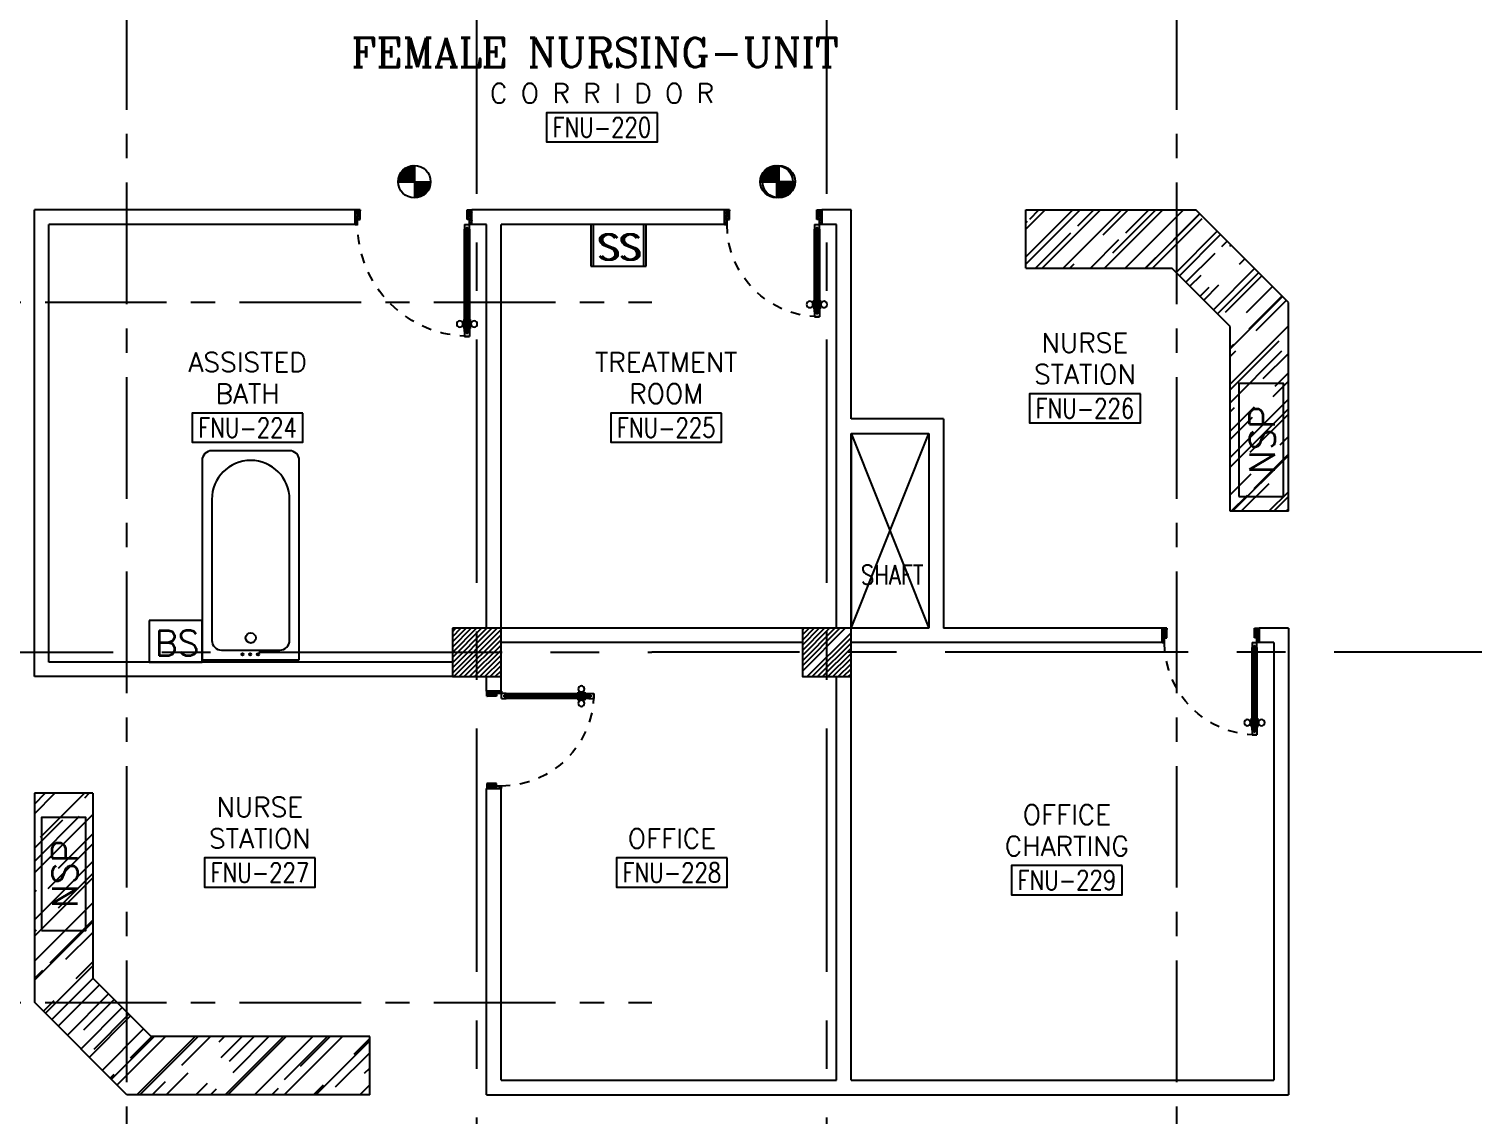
# Model space of a CAD drawing. Extents: x 88808.2 to 88899.2, y 39921.6 to 40001.1.
# Drawn here: x 88870.56 to 88885.42, y 39968.14 to 39979.31 of the extents above; entities that cross this region are included whole.
import ezdxf
from ezdxf.enums import TextEntityAlignment as Align

# ---------------------------------------------------------------- set-up
doc = ezdxf.new("R2010")
doc.units = 0
doc.header["$MEASUREMENT"] = 0
for name, pattern in [('CENTER', [2, 1.25, -0.25, 0.25, -0.25]), ('CENTERX2', [4, 2.5, -0.5, 0.5, -0.5]), ('HIDDEN', [0.375, 0.25, -0.125])]:
    doc.linetypes.add(name, pattern=pattern)
doc.layers.get('0').update_dxf_attribs({"color": 11, "linetype": 'CONTINUOUS'})
for name, color, linetype in [('AXES', 11, 'CENTERX2'), ('AXES1', 11, 'CENTER'), ('COL', 11, 'CONTINUOUS'), ('COUNTER', 11, 'CONTINUOUS'), ('DOOR', 11, 'CONTINUOUS'), ('E-SYSTEM', 4, 'CONTINUOUS'), ('FIX', 11, 'CONTINUOUS'), ('HAT', 11, 'CONTINUOUS'), ('RM-BOX', 11, 'CONTINUOUS'), ('RM-NAME', 11, 'CONTINUOUS'), ('RM-NO', 11, 'CONTINUOUS'), ('SHAFT', 11, 'CONTINUOUS'), ('WALL', 11, 'CONTINUOUS')]:
    doc.layers.add(name, color=color, linetype=linetype)
doc.styles.add('ROMANC', font='romanc', dxfattribs={"height": 0.1})
doc.styles.add('ROMANS', font='ROMANS.shx', dxfattribs={"width": 0.6})

# ---------------------------------------------------------------- blocks, each defined once
blk = doc.blocks.new('DOOR100')
at = {"layer": 'DOOR', "color": 0, "linetype": 'ByBlock'}
for p, q in [((-92, 1206), (-92, 1141)), ((-83, 1206), (-92, 1206)), ((-83, 1129), (-83, 1219)), ((-76, 1219), (-83, 1219)), ((-83, 1206), (-83, 1141)), ((-76, 1251), (-76, 1301)), ((-76, 1301), (-26, 1301)), ((-26, 1301), (-76, 1301)), ((-59, 1251), (-76, 1251)), ((-59, 1251), (-59, 1271)), ((-43, 1271), (-59, 1271)), ((-43, 1251), (-43, 1271)), ((-26, 1251), (-43, 1251)), ((-26, 1251), (-26, 1301)), ((-26, 1219), (-19, 1219)), ((-19, 1129), (-19, 1219)), ((-19, 1206), (-19, 1141)), ((-19, 1206), (-10, 1206)), ((-10, 1206), (-10, 1141)), ((-83, 1141), (-92, 1141)), ((-76, 1129), (-83, 1129)), ((-26, 1129), (-19, 1129)), ((-19, 1141), (-10, 1141)), ((-1201, 0), (-1201, 150)), ((-1201, 150), (-1176, 150)), ((-1201, 150), (-1201, 0)), ((-1176, 150), (-1176, 100)), ((-76, 200), (-59, 200)), ((-76, 150), (-76, 200)), ((-76, 150), (-26, 150)), ((-59, 200), (-59, 180)), ((-59, 180), (-43, 180)), ((-43, 200), (-26, 200)), ((-43, 180), (-43, 200)), ((-26, 200), (-26, 150)), ((-1, 150), (-26, 150)), ((-26, 150), (-26, 100)), ((-1, 150), (-1, 0)), ((-1151, 0), (-1201, 0)), ((-1176, 100), (-1151, 100)), ((-1151, 100), (-1151, 0)), ((-51, 100), (-51, 0)), ((-26, 100), (-51, 100)), ((-51, 0), (-1, 0))]:
    blk.add_line(p, q, dxfattribs=at)
at = {"layer": 'DOOR', "linetype": 'ByBlock'}
for p, q in [((-76, 1251), (-76, 200)), ((-59, 200), (-59, 1251)), ((-43, 200), (-43, 1251)), ((-26, 200), (-26, 1251))]:
    blk.add_line(p, q, dxfattribs=at)
at = {"layer": 'DOOR', "color": 9, "linetype": 'ByBlock'}
for p, q in [((-1151, 0), (-1201, 114)), ((-1151, 0), (-1201, 40)), ((-1151, 0), (-1164, 100)), ((-51, 0), (-1, 114)), ((-51, 0), (-38, 100)), ((-51, 0), (-1, 40))]:
    blk.add_line(p, q, dxfattribs=at)
at = {"layer": 'DOOR', "color": 0, "linetype": 'ByBlock'}
for centre in [(-125, 1174), (22, 1174)]:
    blk.add_circle(centre, 32.4, dxfattribs=at)
at = {"layer": 'DOOR', "linetype": 'HIDDEN', "ltscale": 0.5}
blk.add_arc((-27, 152), 1149, 89.961, 180.0931, dxfattribs=at)
at = {"layer": 'DOOR', "color": 9, "linetype": 'ByBlock'}
for centre, radius, start, end in [((-1151, 0), 154, 103.7142, 108.8947), ((-51, 0), 154, 71.1053, 76.2858), ((-1151, 0), 134, 100.72, 111.8402), ((-1151, 0), 94.4, 90, 121.9818), ((-1151, 0), 74.4, 90, 132.2236), ((-1151, 0), 54.4, 90, 156.7926), ((-1151, 0), 34.4, 90, 180), ((-1151, 0), 14.4, 90, 180), ((-51, 0), 94.4, 58.0182, 90), ((-51, 0), 74.4, 47.7764, 90), ((-51, 0), 54.4, 23.2074, 90), ((-51, 0), 34.4, 0, 90), ((-51, 0), 14.4, 0, 90), ((-51, 0), 134, 68.1598, 79.28), ((-51, 0), 114, 64.0838, 77.3774)]:
    blk.add_arc(centre, radius, start, end, dxfattribs=at)
blk = doc.blocks.new('D1000')
at = {"layer": 'DOOR', "color": 7, "linetype": 'ByBlock'}
for p, q in [((0, 0), (-150, 0)), ((-150, 0), (-150, -25)), ((-150, 0), (0, 0)), ((0, -50), (-114, 0)), ((0, -50), (-40, 0)), ((0, -50), (0, 0)), ((-1050, -25), (-1100, -25)), ((-1100, -75), (-1100, -25)), ((-1100, -25), (-1100, -75)), ((-1050, -75), (-1100, -75)), ((-1050, -42), (-1070, -42)), ((-1070, -42), (-1070, -58)), ((-1050, -58), (-1070, -58)), ((-1050, -25), (-1050, -42)), ((-1050, -58), (-1050, -75)), ((-928, -18), (-1018, -18)), ((-1018, -25), (-1018, -18)), ((-1018, -75), (-1018, -82)), ((-928, -82), (-1018, -82)), ((-1005, -9), (-940, -9)), ((-1005, -18), (-1005, -9)), ((-1005, -18), (-940, -18)), ((-1005, -82), (-940, -82)), ((-1005, -82), (-1005, -91)), ((-1005, -91), (-940, -91)), ((-940, -18), (-940, -9)), ((-940, -82), (-940, -91)), ((-928, -25), (-928, -18)), ((-928, -75), (-928, -82)), ((-200, -42), (-200, -25)), ((-200, -25), (-150, -25)), ((-180, -42), (-200, -42)), ((-200, -75), (-200, -58)), ((-200, -58), (-180, -58)), ((-150, -75), (-200, -75)), ((-180, -58), (-180, -42)), ((-150, -75), (-150, -25)), ((-150, -25), (-100, -25)), ((-100, -25), (-100, -50)), ((0, -50), (-100, -37)), ((-100, -50), (0, -50)), ((-150, -975), (-100, -975)), ((-150, -1000), (-150, -975)), ((-150, -1000), (0, -1000)), ((0, -1000), (-150, -1000)), ((0, -950), (-114, -1000)), ((-100, -975), (-100, -950)), ((0, -950), (-100, -963)), ((-100, -950), (0, -950)), ((0, -950), (-40, -1000)), ((0, -950), (0, -1000))]:
    blk.add_line(p, q, dxfattribs=at)
at = {"layer": 'DOOR', "linetype": 'ByBlock'}
for p, q in [((-200, -25), (-1050, -25)), ((-200, -42), (-1050, -42)), ((-200, -58), (-1050, -58)), ((-1050, -75), (-200, -75))]:
    blk.add_line(p, q, dxfattribs=at)
at = {"layer": 'DOOR', "color": 7, "linetype": 'ByBlock'}
for centre in [(-973, 23), (-973, -124)]:
    blk.add_circle(centre, 32.4, dxfattribs=at)
for centre, radius, start, end in [((0, -50), 134, 158.1598, 169.28), ((0, -50), 74.4, 137.7764, 180), ((0, -50), 54.4, 113.2074, 180), ((0, -50), 154, 161.1053, 166.2858), ((0, -50), 114, 154.0838, 167.3774), ((0, -50), 94.4, 148.0182, 180), ((0, -50), 34.4, 90, 180), ((0, -50), 14.4, 90, 180), ((0, -950), 154, 193.7142, 198.8947), ((0, -950), 134, 190.72, 201.8402), ((0, -950), 94.4, 180, 211.9818), ((0, -950), 74.4, 180, 222.2236), ((0, -950), 54.4, 180, 246.7926), ((0, -950), 34.4, 180, 270), ((0, -950), 14.4, 180, 270)]:
    blk.add_arc(centre, radius, start, end, dxfattribs=at)
at = {"layer": 'DOOR', "linetype": 'HIDDEN', "ltscale": 0.5}
blk.add_arc((-149, -24), 951, 180.0434, 269.9667, dxfattribs=at)
blk = doc.blocks.new('RM1')
at = {"layer": 'RM-BOX'}
blk.add_lwpolyline([(570, -200), (-570, -200), (-570, -500), (570, -500)], close=True, dxfattribs=at)
at = {"layer": 'RM-NAME', "style": 'ROMANS'}
for tag, p in [('ROOMNAME1', (0, 324)), ('ROOMNAME2', (0, 0))]:
    blk.add_attdef(tag, text='', height=200, dxfattribs=at).set_placement(p, align=Align.MIDDLE)
at = {"layer": 'RM-NO', "style": 'ROMANS', "width": 0.8}
blk.add_attdef('ROOMNO', text='', height=200, dxfattribs=at).set_placement((0, -350), align=Align.MIDDLE)
blk = doc.blocks.new('BTUB1')
at = {"layer": 'FIX'}
for points in [[(-500, -25), (-500, -2075, 0.414214), (-400, -2175), (400, -2175, 0.414214), (500, -2075), (500, -25)], [(-400, -1675, 1), (400, -1675), (400, -225, 0.414214), (300, -125), (-300, -125, 0.414214), (-400, -225)]]:
    blk.add_lwpolyline(points, format="xyb", close=True, dxfattribs=at)
for centre, radius in [((-75, -81), 11), ((5, -81), 11), ((85, -81), 11), ((0, -250), 52.2)]:
    blk.add_circle(centre, radius, dxfattribs=at)
blk = doc.blocks.new('A$C3A782592')
at = {"layer": 'COUNTER', "linetype": 'ByBlock'}
for p, q in [((0, 3100), (0, 951)), ((600, 3100), (0, 3100)), ((600, 3100), (600, 1200)), ((1200, 600), (600, 1200)), ((951, 0), (0, 951)), ((3450, 600), (1200, 600)), ((3450, 0), (3450, 600)), ((3450, 0), (951, 0))]:
    blk.add_line(p, q, dxfattribs=at)
blk = doc.blocks.new('*X20')
at = {"color": 0}
for p, q in [((196689, 162747), (197131, 163190)), ((196689, 162800), (197078, 163190)), ((196689, 162853), (197025, 163190)), ((196689, 162907), (196972, 163190)), ((196689, 162960), (196919, 163190)), ((196689, 163013), (196866, 163190)), ((196689, 163066), (196813, 163190)), ((196689, 163119), (196760, 163190)), ((196689, 163172), (196707, 163190)), ((196737, 162690), (197189, 163141)), ((196790, 162690), (197189, 163088)), ((196843, 162690), (197189, 163035)), ((196896, 162690), (197189, 162982)), ((196949, 162690), (197189, 162929)), ((197002, 162690), (197189, 162876)), ((197055, 162690), (197189, 162823)), ((197108, 162690), (197189, 162770)), ((197161, 162690), (197189, 162717))]:
    blk.add_line(p, q, dxfattribs=at)
blk = doc.blocks.new('COL50')
at = {"layer": 'COL'}
blk.add_lwpolyline([(-250, 250), (-250, -250), (250, -250), (250, 250)], close=True, dxfattribs=at)
blk = doc.blocks.new('*X13')
at = {"color": 0}
for p, q in [((80579, 162727), (81042, 163190)), ((80579, 162780), (80989, 163190)), ((80579, 162833), (80936, 163190)), ((80579, 162886), (80883, 163190)), ((80579, 162939), (80829, 163190)), ((80579, 162993), (80776, 163190)), ((80579, 163046), (80723, 163190)), ((80579, 163099), (80670, 163190)), ((80579, 163152), (80617, 163190)), ((80595, 162690), (81079, 163174)), ((80648, 162690), (81079, 163121)), ((80701, 162690), (81079, 163068)), ((80754, 162690), (81079, 163015)), ((80807, 162690), (81079, 162962)), ((80860, 162690), (81079, 162909)), ((80913, 162690), (81079, 162856)), ((80966, 162690), (81079, 162803)), ((81019, 162690), (81079, 162750)), ((81072, 162690), (81079, 162697))]:
    blk.add_line(p, q, dxfattribs=at)

msp = doc.modelspace()

# ---------------------------------------------------------------- hatches: boundary and pattern name
at = {"layer": 'COUNTER', "linetype": 'ByBlock'}
h = msp.add_hatch(dxfattribs=at)
h.set_pattern_fill('AR-RROOF', color=256, scale=0.32, angle=45, style=0)
h.set_pattern_definition([(45, (88794.34104, 39809.97983), (0.271529, 0.72407734), [4.8, -0.64, 1.6, -0.32]), (45, (88794.52884, 39810.3939), (-0.5272188, 0.0746705), [0.96, -0.1056, 1.92, -0.24]), (45, (88794.26184, 39810.2853), (1.025022, 1.32822938), [2.56, -0.448, 1.28, -0.32])])
h.paths.add_polyline_path([(88871.2203, 39971.4496), (88870.6203, 39971.4496), (88870.6203, 39969.301), (88870.6967, 39969.2246), (88871.5453, 39969.2246), (88871.2203, 39969.5496)])
h.paths.add_polyline_path([(88871.5703, 39968.351), (88871.5703, 39969.1996), (88871.5453, 39969.2246), (88870.6967, 39969.2246)])
h.paths.add_polyline_path([(88874.0703, 39968.3496), (88874.0703, 39968.9496), (88871.8203, 39968.9496), (88871.5703, 39969.1996), (88871.5703, 39968.351), (88871.5717, 39968.3496)])

# ---------------------------------------------------------------- linework, layer by layer
at = {"layer": 'AXES'}
for p, q in [((88875.1703, 39921.6153), (88875.1703, 40000.4279)), ((88878.7703, 39921.6153), (88878.7703, 40000.4279)), ((88808.9303, 39972.8996), (88876.9703, 39972.8996)), ((88898.4894, 39972.8996), (88876.9703, 39972.8996))]:
    msp.add_line(p, q, dxfattribs=at)
at = {"layer": 'AXES1'}
for p, q in [((88871.5703, 39928.4796), (88871.5703, 39987.2996)), ((88882.3703, 39928.4796), (88882.3703, 39987.2996)), ((88818.7303, 39976.4996), (88876.9703, 39976.4996)), ((88818.7303, 39969.2996), (88876.9703, 39969.2996))]:
    msp.add_line(p, q, dxfattribs=at)
at = {"layer": 'COUNTER'}
for p, q in [((88880.8203, 39976.9679), (88881.3019, 39977.4496)), ((88880.8203, 39977.2522), (88881.0176, 39977.4496)), ((88880.8203, 39976.8916), (88881.3782, 39977.4496)), ((88880.8581, 39977.3537), (88880.954, 39977.4496)), ((88880.9861, 39976.8496), (88881.5861, 39977.4496)), ((88881.2025, 39976.8496), (88881.8025, 39977.4496)), ((88881.3524, 39977.2837), (88881.5182, 39977.4496)), ((88881.6133, 39977.1925), (88881.8704, 39977.4496)), ((88881.6268, 39976.8496), (88882.2268, 39977.4496)), ((88881.713, 39977.0079), (88882.1546, 39977.4496)), ((88881.8389, 39976.8496), (88882.4389, 39977.4496)), ((88881.8467, 39977.2137), (88882.0825, 39977.4496)), ((88882.051, 39976.8496), (88882.6099, 39977.4084)), ((88882.3409, 39977.1437), (88882.6078, 39977.4106)), ((88880.8203, 39977.3158), (88880.8369, 39977.3325)), ((88882.1232, 39976.8496), (88882.6337, 39977.3601)), ((88882.3638, 39976.806), (88882.7881, 39977.2302)), ((88880.9182, 39976.8496), (88881.2824, 39977.2137)), ((88881.4825, 39976.8496), (88881.7767, 39977.1437)), ((88882.3978, 39976.772), (88882.822, 39977.1963)), ((88882.8352, 39977.0737), (88882.8899, 39977.1284)), ((88882.9179, 39977.0758), (88882.9302, 39977.0881)), ((88882.0468, 39976.8496), (88882.2709, 39977.0737)), ((88882.4657, 39976.7042), (88882.7652, 39977.0037)), ((88883.0176, 39976.8913), (88883.0724, 39976.946)), ((88881.2704, 39976.8496), (88881.3163, 39976.8955)), ((88882.7478, 39976.422), (88883.1721, 39976.8463)), ((88882.7902, 39976.3796), (88883.2145, 39976.8039)), ((88882.506, 39976.6639), (88882.621, 39976.7788)), ((88882.6481, 39976.5217), (88882.8055, 39976.6791)), ((88882.8734, 39976.3991), (88883.2463, 39976.772)), ((88883.0898, 39976.3949), (88883.3566, 39976.6617)), ((88882.9203, 39976.0217), (88883.4584, 39976.5599)), ((88883.1173, 39976.2273), (88883.4542, 39976.5642)), ((88883.1895, 39976.2103), (88883.4987, 39976.5196)), ((88882.9203, 39975.6569), (88883.5203, 39976.2569)), ((88882.9203, 39975.5975), (88883.4249, 39976.1021)), ((88882.9203, 39976.0302), (88882.9582, 39976.0682)), ((88882.9203, 39975.9411), (88882.9773, 39975.9982)), ((88882.9203, 39975.4659), (88883.4525, 39975.9982)), ((88883.2616, 39975.7139), (88883.5203, 39975.9726)), ((88883.3825, 39975.6355), (88883.5203, 39975.7732)), ((88883.3613, 39975.5294), (88883.5203, 39975.6884)), ((88882.9203, 39974.9017), (88883.5203, 39975.5017)), ((88882.9203, 39975.1732), (88883.1704, 39975.4233)), ((88882.9203, 39975.3726), (88882.9646, 39975.417)), ((88882.9203, 39974.8041), (88883.5203, 39975.4041)), ((88882.9203, 39975.0884), (88883.1492, 39975.3173)), ((88883.1279, 39974.9566), (88883.5203, 39975.3489)), ((88883.4334, 39975.033), (88883.5203, 39975.1198)), ((88882.9451, 39974.3496), (88883.5203, 39974.9247)), ((88883.1683, 39974.5854), (88883.5203, 39974.9374)), ((88882.9203, 39974.5198), (88883.1364, 39974.736)), ((88883.0342, 39974.3496), (88883.321, 39974.6363)), ((88882.9324, 39974.3496), (88883.0982, 39974.5154)), ((88883.3185, 39974.3496), (88883.5203, 39974.5513)), ((88883.3694, 39974.3496), (88883.5203, 39974.5004)), ((88883.4967, 39974.3496), (88883.5203, 39974.3731))]:
    msp.add_line(p, q, dxfattribs=at)
at = {"layer": 'COUNTER', "linetype": 'ByBlock'}
for p, q in [((88880.8203, 39977.4496), (88882.5688, 39977.4496)), ((88880.8203, 39976.8496), (88880.8203, 39977.4496)), ((88883.5203, 39976.4981), (88882.5688, 39977.4496)), ((88880.8203, 39976.8496), (88882.3203, 39976.8496)), ((88882.9203, 39976.2496), (88882.3203, 39976.8496)), ((88883.5203, 39974.3496), (88883.5203, 39976.4981)), ((88882.9203, 39974.3496), (88882.9203, 39976.2496)), ((88883.5203, 39974.3496), (88882.9203, 39974.3496))]:
    msp.add_line(p, q, dxfattribs=at)
at = {"layer": 'E-SYSTEM', "color": 4}
for p, q in [((88874.4719, 39977.7393), (88874.3857, 39977.8255)), ((88874.4896, 39977.7393), (88874.3927, 39977.8362)), ((88874.5072, 39977.7393), (88874.4004, 39977.8462)), ((88874.5249, 39977.7393), (88874.4088, 39977.8555)), ((88874.529, 39977.7529), (88874.4178, 39977.8641)), ((88874.529, 39977.7706), (88874.4275, 39977.8721)), ((88874.529, 39977.7883), (88874.4378, 39977.8794)), ((88874.529, 39977.806), (88874.4489, 39977.8861)), ((88874.529, 39977.8236), (88874.4607, 39977.8919)), ((88874.529, 39977.8413), (88874.4733, 39977.897)), ((88874.529, 39977.859), (88874.4869, 39977.9011)), ((88874.529, 39977.8767), (88874.5014, 39977.9042)), ((88874.529, 39977.8943), (88874.5173, 39977.9061)), ((88874.529, 39977.9065), (88874.529, 39977.5722)), ((88878.1969, 39977.7393), (88878.1107, 39977.8255)), ((88878.2146, 39977.7393), (88878.1177, 39977.8362)), ((88878.2322, 39977.7393), (88878.1254, 39977.8462)), ((88878.2499, 39977.7393), (88878.1338, 39977.8555)), ((88878.2202, 39977.7394), (88878.134, 39977.8255)), ((88878.2379, 39977.7394), (88878.141, 39977.8362)), ((88878.254, 39977.7529), (88878.1428, 39977.8641)), ((88878.2556, 39977.7394), (88878.1487, 39977.8462)), ((88878.254, 39977.7706), (88878.1525, 39977.8721)), ((88878.2732, 39977.7394), (88878.1571, 39977.8555)), ((88878.254, 39977.7883), (88878.1628, 39977.8794)), ((88878.2773, 39977.753), (88878.1661, 39977.8642)), ((88878.254, 39977.806), (88878.1739, 39977.8861)), ((88878.2773, 39977.7707), (88878.1758, 39977.8722)), ((88878.254, 39977.8236), (88878.1857, 39977.8919)), ((88878.2773, 39977.7883), (88878.1861, 39977.8795)), ((88878.2773, 39977.806), (88878.1972, 39977.8861)), ((88878.254, 39977.8413), (88878.1983, 39977.897)), ((88878.2773, 39977.8237), (88878.209, 39977.892)), ((88878.254, 39977.859), (88878.2119, 39977.9011)), ((88878.2773, 39977.8414), (88878.2217, 39977.897)), ((88878.254, 39977.8767), (88878.2264, 39977.9042)), ((88878.2773, 39977.859), (88878.2352, 39977.9012)), ((88878.254, 39977.8943), (88878.2423, 39977.9061)), ((88878.2773, 39977.8767), (88878.2498, 39977.9043)), ((88878.254, 39977.9065), (88878.254, 39977.5722)), ((88878.2773, 39977.8944), (88878.2656, 39977.9061)), ((88878.2773, 39977.9065), (88878.2773, 39977.5722)), ((88874.3618, 39977.7393), (88874.6962, 39977.7393)), ((88874.3658, 39977.7393), (88874.3619, 39977.7433)), ((88874.3835, 39977.7393), (88874.3631, 39977.7597)), ((88874.4012, 39977.7393), (88874.3656, 39977.7749)), ((88874.4188, 39977.7393), (88874.3693, 39977.7888)), ((88874.4365, 39977.7393), (88874.374, 39977.8019)), ((88874.4542, 39977.7393), (88874.3795, 39977.8141)), ((88874.6451, 39977.6191), (88874.529, 39977.7352)), ((88874.6358, 39977.6107), (88874.529, 39977.7176)), ((88874.6258, 39977.6031), (88874.529, 39977.6999)), ((88874.6151, 39977.5961), (88874.529, 39977.6822)), ((88874.6538, 39977.6281), (88874.5426, 39977.7393)), ((88874.6618, 39977.6378), (88874.5603, 39977.7393)), ((88874.6691, 39977.6482), (88874.5779, 39977.7393)), ((88874.6757, 39977.6592), (88874.5956, 39977.7393)), ((88874.6816, 39977.671), (88874.6133, 39977.7393)), ((88874.6866, 39977.6837), (88874.631, 39977.7393)), ((88874.6908, 39977.6972), (88874.6487, 39977.7393)), ((88874.6939, 39977.7118), (88874.6663, 39977.7393)), ((88874.6957, 39977.7276), (88874.684, 39977.7393)), ((88878.0868, 39977.7393), (88878.4212, 39977.7393)), ((88878.0908, 39977.7393), (88878.0869, 39977.7433)), ((88878.1085, 39977.7393), (88878.0881, 39977.7597)), ((88878.1262, 39977.7393), (88878.0906, 39977.7749)), ((88878.1438, 39977.7393), (88878.0943, 39977.7888)), ((88878.1615, 39977.7393), (88878.099, 39977.8019)), ((88878.1792, 39977.7393), (88878.1045, 39977.8141)), ((88878.1101, 39977.7394), (88878.4445, 39977.7394)), ((88878.1141, 39977.7394), (88878.1102, 39977.7433)), ((88878.1318, 39977.7394), (88878.1114, 39977.7598)), ((88878.1495, 39977.7394), (88878.114, 39977.7749)), ((88878.1672, 39977.7394), (88878.1176, 39977.7889)), ((88878.1848, 39977.7394), (88878.1223, 39977.8019)), ((88878.2025, 39977.7394), (88878.1278, 39977.8141)), ((88878.3701, 39977.6191), (88878.254, 39977.7352)), ((88878.3608, 39977.6107), (88878.254, 39977.7176)), ((88878.3508, 39977.6031), (88878.254, 39977.6999)), ((88878.3401, 39977.5961), (88878.254, 39977.6822)), ((88878.3788, 39977.6281), (88878.2676, 39977.7393)), ((88878.3935, 39977.6191), (88878.2773, 39977.7353)), ((88878.3841, 39977.6108), (88878.2773, 39977.7176)), ((88878.3741, 39977.6031), (88878.2773, 39977.6999)), ((88878.3635, 39977.5961), (88878.2773, 39977.6823)), ((88878.3868, 39977.6378), (88878.2853, 39977.7393)), ((88878.4021, 39977.6282), (88878.2909, 39977.7394)), ((88878.3941, 39977.6482), (88878.3029, 39977.7393)), ((88878.4101, 39977.6378), (88878.3086, 39977.7394)), ((88878.4007, 39977.6592), (88878.3206, 39977.7393)), ((88878.4174, 39977.6482), (88878.3263, 39977.7394)), ((88878.4066, 39977.671), (88878.3383, 39977.7393)), ((88878.424, 39977.6593), (88878.3439, 39977.7394)), ((88878.4116, 39977.6837), (88878.356, 39977.7393)), ((88878.4299, 39977.6711), (88878.3616, 39977.7394)), ((88878.4158, 39977.6972), (88878.3737, 39977.7393)), ((88878.4349, 39977.6837), (88878.3793, 39977.7394)), ((88878.4189, 39977.7118), (88878.3913, 39977.7393)), ((88878.4391, 39977.6973), (88878.397, 39977.7394)), ((88878.4207, 39977.7276), (88878.409, 39977.7393)), ((88878.4422, 39977.7118), (88878.4147, 39977.7394)), ((88878.4441, 39977.7276), (88878.4323, 39977.7394)), ((88874.6037, 39977.5898), (88874.529, 39977.6645)), ((88874.5915, 39977.5843), (88874.529, 39977.6469)), ((88874.5785, 39977.5797), (88874.529, 39977.6292)), ((88874.5645, 39977.576), (88874.529, 39977.6115)), ((88874.5494, 39977.5734), (88874.529, 39977.5938)), ((88874.5329, 39977.5722), (88874.529, 39977.5761)), ((88878.3287, 39977.5898), (88878.254, 39977.6645)), ((88878.3165, 39977.5843), (88878.254, 39977.6469)), ((88878.3035, 39977.5797), (88878.254, 39977.6292)), ((88878.2895, 39977.576), (88878.254, 39977.6115)), ((88878.2744, 39977.5734), (88878.254, 39977.5938)), ((88878.2579, 39977.5722), (88878.254, 39977.5761)), ((88878.3521, 39977.5898), (88878.2773, 39977.6646)), ((88878.3399, 39977.5844), (88878.2773, 39977.6469)), ((88878.3268, 39977.5797), (88878.2773, 39977.6292)), ((88878.3128, 39977.576), (88878.2773, 39977.6116)), ((88878.2977, 39977.5735), (88878.2773, 39977.5939)), ((88878.2813, 39977.5723), (88878.2773, 39977.5762)), ((88876.3453, 39977.2996), (88876.3453, 39976.8709)), ((88876.8905, 39977.2996), (88876.3453, 39977.2996)), ((88876.3686, 39977.2996), (88876.3686, 39976.871)), ((88876.9138, 39977.2996), (88876.3686, 39977.2996)), ((88876.8905, 39976.8709), (88876.8905, 39977.2996)), ((88876.9138, 39976.871), (88876.9138, 39977.2996)), ((88876.3453, 39976.8709), (88876.8905, 39976.8709)), ((88876.3686, 39976.871), (88876.9138, 39976.871)), ((88871.8, 39973.2282), (88871.8, 39972.7996)), ((88872.3453, 39973.2282), (88871.8, 39973.2282)), ((88872.3453, 39972.7996), (88872.3453, 39973.2282)), ((88871.8, 39972.7996), (88872.3453, 39972.7996))]:
    msp.add_line(p, q, dxfattribs=at)
for points in [[(88883.0102, 39974.5012), (88883.4678, 39974.5012), (88883.4678, 39975.6643), (88883.0102, 39975.6643)], [(88870.6923, 39970.0382), (88871.15, 39970.0382), (88871.15, 39971.2013), (88870.6923, 39971.2013)]]:
    msp.add_lwpolyline(points, close=True, dxfattribs=at)
for centre in [(88874.529, 39977.7393), (88878.254, 39977.7393), (88878.2773, 39977.7394)]:
    msp.add_circle(centre, 0.1672, dxfattribs=at)
at = {"layer": 'FIX'}
for p, q in [((88879.0203, 39977.442), (88879.0278, 39977.4496)), ((88882.6099, 39976.5599), (88882.7037, 39976.6537))]:
    msp.add_line(p, q, dxfattribs=at)
at = {"layer": 'SHAFT'}
for p, q in [((88879.0203, 39975.1496), (88879.8203, 39973.1496)), ((88879.0203, 39973.1496), (88879.8203, 39975.1496))]:
    msp.add_line(p, q, dxfattribs=at)
at = {"layer": 'WALL'}
for p, q in [((88870.6203, 39972.6496), (88870.6203, 39977.4496)), ((88873.9203, 39977.2996), (88873.9203, 39977.4496)), ((88875.1203, 39977.2996), (88875.1203, 39977.4496)), ((88877.7203, 39977.2996), (88877.7203, 39977.4496)), ((88877.7203, 39977.2996), (88877.7203, 39977.4496)), ((88878.7203, 39977.2996), (88878.7203, 39977.4496)), ((88878.7203, 39977.2996), (88878.7203, 39977.4496)), ((88879.0203, 39975.2996), (88879.0203, 39977.4496)), ((88870.7703, 39972.7996), (88870.7703, 39977.2996)), ((88875.2703, 39973.1496), (88875.2703, 39977.2996)), ((88875.2703, 39973.1496), (88875.2703, 39977.2996)), ((88875.4203, 39972.4996), (88875.4203, 39977.2996)), ((88878.8703, 39973.1496), (88878.8703, 39977.2996)), ((88878.8703, 39973.1496), (88878.8703, 39977.2996)), ((88879.9703, 39975.2996), (88879.0203, 39975.2996)), ((88879.9703, 39975.2996), (88879.9703, 39973.1496)), ((88879.0203, 39975.1496), (88879.8203, 39975.1496)), ((88879.0203, 39975.1496), (88879.0203, 39973.1496)), ((88879.0203, 39968.4996), (88879.0203, 39975.1496)), ((88879.8203, 39975.1496), (88879.8203, 39973.1496)), ((88879.8203, 39973.1496), (88879.0203, 39973.1496)), ((88879.0203, 39972.9996), (88879.0203, 39973.1496)), ((88883.5203, 39973.1496), (88883.5203, 39968.3496)), ((88883.3703, 39972.9996), (88883.3703, 39968.4996)), ((88875.2703, 39972.4996), (88875.2703, 39972.6496)), ((88878.8703, 39968.4996), (88878.8703, 39972.6496)), ((88875.2703, 39968.3496), (88875.2703, 39971.4996)), ((88875.4203, 39968.4996), (88875.4203, 39971.4996)), ((88875.4203, 39968.4996), (88878.8703, 39968.4996)), ((88879.0203, 39968.4996), (88880.2345, 39968.4996)), ((88879.0203, 39968.4996), (88883.3703, 39968.4996)), ((88875.2703, 39968.3496), (88883.5203, 39968.3496)), ((88879.0203, 39968.3496), (88880.2345, 39968.3496))]:
    msp.add_line(p, q, dxfattribs=at)
at = {"layer": 'WALL', "linetype": 'ByBlock'}
for p, q in [((88873.9203, 39977.4496), (88870.6203, 39977.4496)), ((88877.7203, 39977.4496), (88875.1203, 39977.4496)), ((88879.0203, 39977.4496), (88878.7203, 39977.4496)), ((88873.9203, 39977.2996), (88870.7703, 39977.2996)), ((88875.2703, 39977.2996), (88875.1203, 39977.2996)), ((88877.7203, 39977.2996), (88875.4203, 39977.2996)), ((88878.8703, 39977.2996), (88878.7203, 39977.2996)), ((88878.5203, 39973.1496), (88875.4203, 39973.1496)), ((88882.2203, 39973.1496), (88879.9703, 39973.1496)), ((88882.2203, 39972.9996), (88882.2203, 39973.1496)), ((88883.2203, 39972.9996), (88883.2203, 39973.1496)), ((88883.5203, 39973.1496), (88883.2203, 39973.1496)), ((88878.5203, 39972.9996), (88875.4203, 39972.9996)), ((88882.2203, 39972.9996), (88879.0203, 39972.9996)), ((88883.3703, 39972.9996), (88883.2203, 39972.9996)), ((88874.9203, 39972.7996), (88870.7703, 39972.7996)), ((88874.9203, 39972.6496), (88870.6203, 39972.6496)), ((88875.4203, 39972.4996), (88875.2703, 39972.4996)), ((88875.4203, 39972.4996), (88875.2703, 39972.4996)), ((88875.4203, 39971.4996), (88875.2703, 39971.4996)), ((88875.4203, 39971.4996), (88875.2703, 39971.4996))]:
    msp.add_line(p, q, dxfattribs=at)

# ---------------------------------------------------------------- block references
at = {"layer": 'COL', "xscale": 0.001, "yscale": 0.001, "zscale": 0.001}
for p in [(88875.1703, 39972.8996), (88878.7703, 39972.8996)]:
    msp.add_blockref('COL50', p, dxfattribs=at)
at = {"layer": 'COUNTER', "linetype": 'ByBlock', "xscale": 0.001, "yscale": 0.001, "zscale": 0.001}
msp.add_blockref('A$C3A782592', (88870.6203, 39968.3496), dxfattribs=at)
at = {"layer": 'DOOR', "color": 0, "linetype": 'ByBlock', "xscale": -0.001, "yscale": 0.001, "zscale": 0.001, "rotation": 180}
msp.add_blockref('DOOR100', (88875.1213, 39977.4496), dxfattribs=at)
at = {"layer": 'DOOR', "color": 0, "linetype": 'Continuous', "xscale": -0.001, "yscale": 0.001, "zscale": 0.001, "rotation": 270}
for p in [(88878.7203, 39977.4496), (88883.2203, 39973.1496)]:
    msp.add_blockref('D1000', p, dxfattribs=at)
at = {"layer": 'DOOR', "color": 0, "linetype": 'Continuous', "xscale": -0.001, "yscale": 0.001, "zscale": 0.001}
msp.add_blockref('D1000', (88875.2742, 39972.4996), dxfattribs=at)
at = {"layer": 'HAT', "xscale": 0.001, "yscale": 0.001, "zscale": 0.001}
for name, p in [('*X13', (88794.341, 39809.9598)), ('*X20', (88681.8317, 39809.9598))]:
    msp.add_blockref(name, p, dxfattribs=at)
at = {"layer": 'RM-NO', "xscale": 0.001, "yscale": 0.001, "zscale": 0.001}
for p, values in [((88876.4587, 39978.6486), {'ROOMNO': 'FNU-220', 'ROOMNAME2': 'C O R R I D O R'}), ((88881.4266, 39975.759), {'ROOMNO': 'FNU-226', 'ROOMNAME2': 'STATION', 'ROOMNAME1': 'NURSE'}), ((88872.8126, 39975.5592), {'ROOMNO': 'FNU-224', 'ROOMNAME2': 'BATH', 'ROOMNAME1': 'ASSISTED'}), ((88877.1182, 39975.5592), {'ROOMNO': 'FNU-225', 'ROOMNAME2': 'ROOM', 'ROOMNAME1': 'TREATMENT'}), ((88872.9383, 39970.985), {'ROOMNO': 'FNU-227', 'ROOMNAME2': 'STATION', 'ROOMNAME1': 'NURSE'}), ((88881.2406, 39970.9067), {'ROOMNO': 'FNU-229', 'ROOMNAME2': 'CHARTING', 'ROOMNAME1': 'OFFICE'}), ((88877.1773, 39970.985), {'ROOMNO': 'FNU-228', 'ROOMNAME2': 'OFFICE'})]:
    msp.add_blockref('RM1', p, dxfattribs=at).add_auto_attribs(values)
at = {"layer": 'WALL', "xscale": 0.001, "yscale": 0.001, "zscale": 0.001, "rotation": 180}
msp.add_blockref('BTUB1', (88872.8453, 39972.7976), dxfattribs=at)

# ---------------------------------------------------------------- texts
at = {"layer": 'E-SYSTEM', "color": 4, "style": 'ROMANS'}
for s, p in [('SS', (88876.4048, 39976.9363)), ('SS', (88876.4281, 39976.9364)), ('BS', (88871.8595, 39972.8649))]:
    msp.add_text(s, height=0.26, dxfattribs=at).set_placement(p)
for p in [(88883.3807, 39974.7338), (88871.0628, 39970.2708)]:
    msp.add_text('NSP', height=0.26, rotation=90, dxfattribs=at).set_placement(p)
at = {"layer": 'RM-NAME', "style": 'ROMANS', "width": 0.8}
msp.add_text('SHAFT', height=0.2, dxfattribs=at).set_placement((88879.4447, 39973.6958), align=Align.MIDDLE)
at = {"layer": 'RM-NO', "color": 2, "style": 'ROMANC'}
msp.add_text('FEMALE NURSING-UNIT', height=0.3, dxfattribs=at).set_placement((88876.3874, 39979.0672), align=Align.MIDDLE)

doc.saveas('drawing.dxf')
